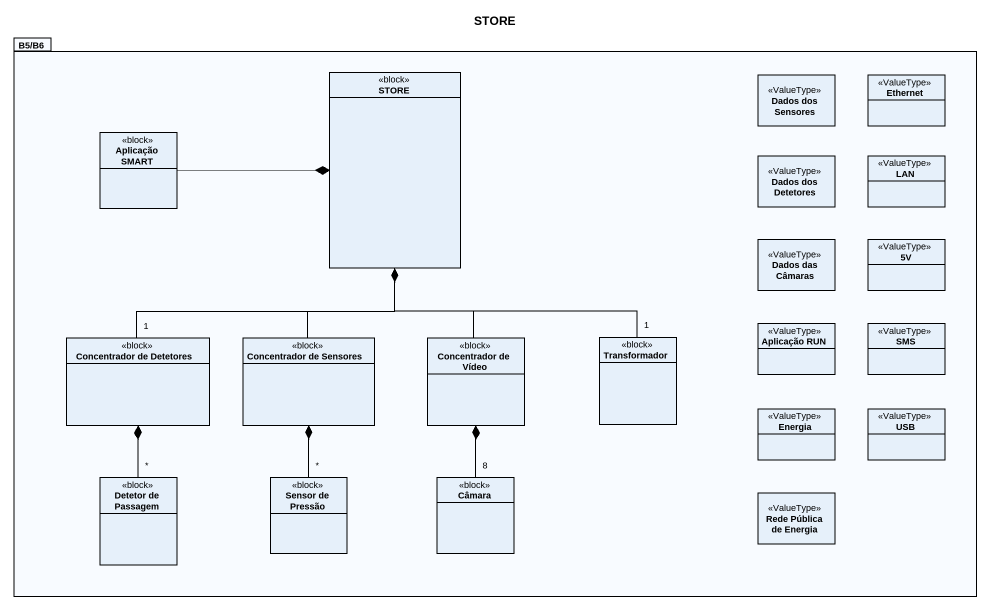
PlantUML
@startuml
title STORE
hide circle
hide empty members
package "B5/B6" as B5_B6 {
  class STORE <<block>>
  class "Dados dos Sensores" as Dados_dos_Sensores <<ValueType>>
  class Ethernet <<ValueType>>
  class "Aplicação SMART" as Aplicação_SMART <<block>>
  class "Dados dos Detetores" as Dados_dos_Detetores <<ValueType>>
  class LAN <<ValueType>>
  class "Dados das Câmaras" as Dados_das_Câmaras <<ValueType>>
  class "5V" as c5V <<ValueType>>
  class "Concentrador de Detetores" as Concentrador_de_Detetores <<block>>
  class "Concentrador de Sensores" as Concentrador_de_Sensores <<block>>
  class "Concentrador de Vídeo" as Concentrador_de_Vídeo <<block>>
  class Transformador <<block>>
  class "Aplicação RUN" as Aplicação_RUN <<ValueType>>
  class SMS <<ValueType>>
  class Energia <<ValueType>>
  class USB <<ValueType>>
  class "Detetor de Passagem" as Detetor_de_Passagem <<block>>
  class "Sensor de Pressão" as Sensor_de_Pressão <<block>>
  class Câmara <<block>>
  class "Rede Pública de Energia" as Rede_Pública_de_Energia <<ValueType>>
}
Aplicação_SMART -right-* STORE
Concentrador_de_Detetores "1" -up-* STORE
Concentrador_de_Sensores -up-* STORE
Concentrador_de_Vídeo -up-* STORE
Transformador "1" -up-* STORE
Detetor_de_Passagem "*" -up-* Concentrador_de_Detetores
Sensor_de_Pressão "*" -up-* Concentrador_de_Sensores
Câmara "8" -up-* Concentrador_de_Vídeo
@enduml
